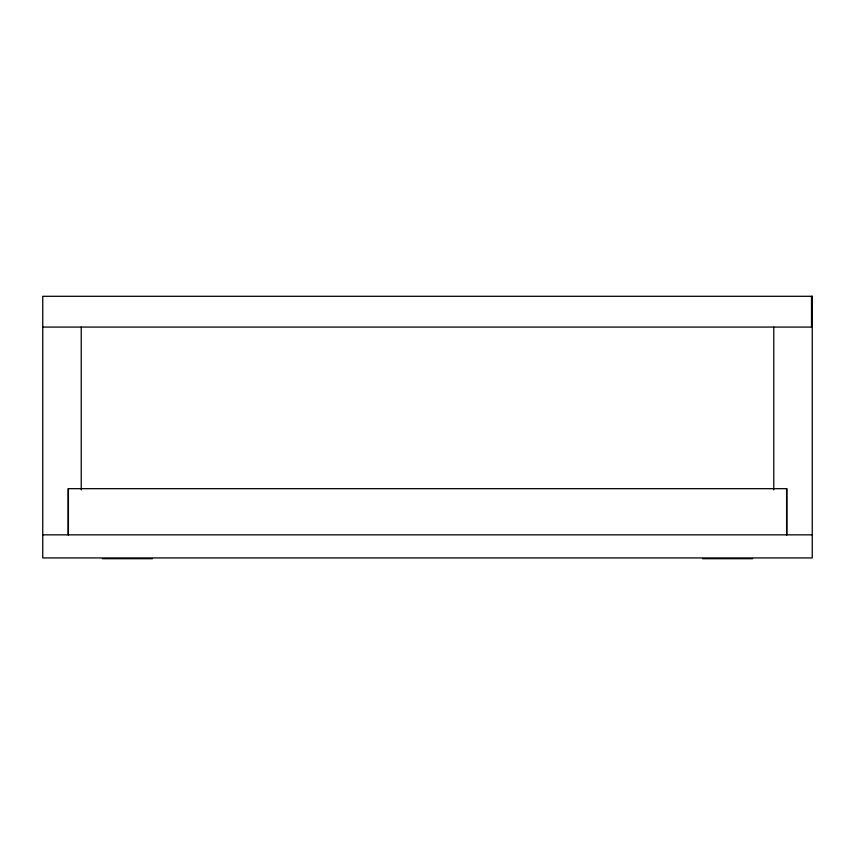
<?xml version="1.0" encoding="UTF-8"?>
<svg xmlns="http://www.w3.org/2000/svg" width="855" height="855" viewBox="0 0 855 855"><rect width="100%" height="100%" fill="white"/><g stroke="black" fill="none" stroke-linecap="round" stroke-linejoin="round"><path stroke-width="1.28" d="M42.75 327.08L812.25 327.08M42.75 534.845L812.25 534.845M102.386 558.7L152.404 558.7M702.596 558.7L752.614 558.7M811.513 296.3L811.513 327.08M786.857 534.845L786.857 488.675L68.144 488.675L68.144 534.845M786.6 488.675L786.6 534.845M773.775 327.08L773.775 489.872M81.225 327.08L81.225 489.872M68.4 488.675L68.4 534.845M812.25 296.3L42.75 296.3L42.75 557.93L812.25 557.93L812.25 296.3"/></g></svg>
